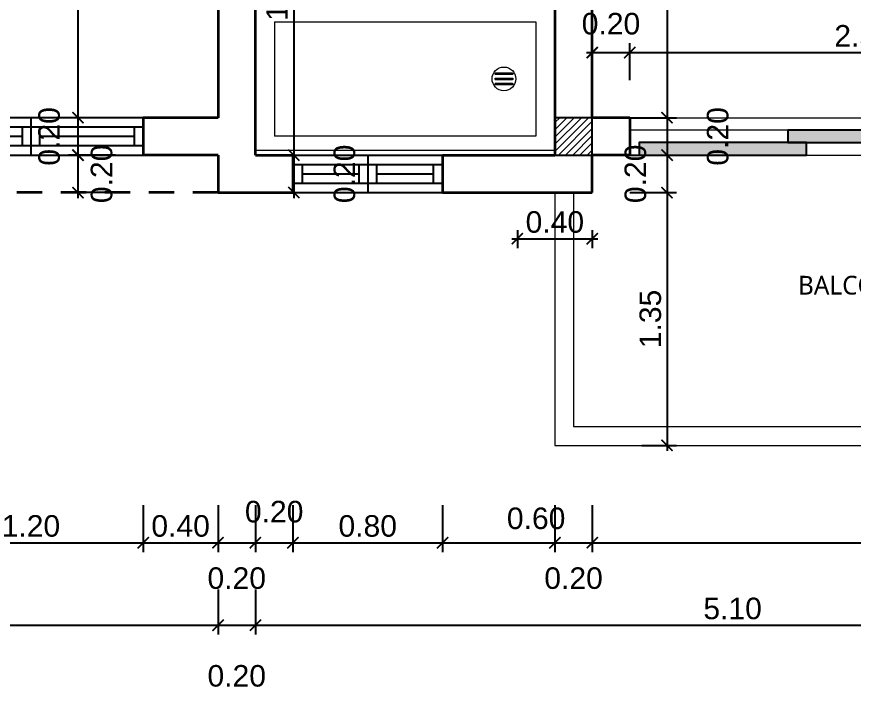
# Model space of a CAD drawing. Header units: feet. Extents: x -417 to 46, y -646 to -218.
# Drawn here: x -105.171 to -100.695, y -498.571 to -494.888 of the extents above; entities that cross this region are included whole.
import ezdxf

# ---------------------------------------------------------------- set-up
doc = ezdxf.new("R2010")
doc.units = ezdxf.units.FT
doc.header["$MEASUREMENT"] = 0
doc.linetypes.add('HIDDEN', pattern=[0.375, 0.25, -0.125])
for name, color, linetype, lineweight in [('A-WALL', 4, 'Continuous', 25), ('DIM-COTAS', 1, 'Continuous', 5), ('P-SANR-FIXT', 2, 'Continuous', 9), ('Piso', 8, 'Continuous', 9), ('TXT', 2, 'Continuous', 9)]:
    doc.layers.add(name, color=color, linetype=linetype, lineweight=lineweight)
for name, color, linetype in [('columna', 9, 'Continuous'), ('DIM', 10, 'Continuous'), ('MB3', 8, 'Continuous'), ('PERT-VENT', 2, 'Continuous')]:
    doc.layers.add(name, color=color, linetype=linetype)
doc.styles.add('ads', font='trebuc.ttf', dxfattribs={"height": 0.14})
doc.styles.get("Standard").update_dxf_attribs({"font": 'arial.ttf', "height": 0.115})
doc.dimstyles.new('KEILY', dxfattribs={"dimtxt": 0.115, "dimasz": 0.06, "dimexe": 0.05, "dimexo": 0.2, "dimgap": 0.03, "dimtad": 1, "dimzin": 1, "dimdsep": 46, "dimtxsty": 'Standard', "dimblk": 'ARCHTICK', "dimcen": 2.5, "dimdle": 0.03, "dimclrd": 256, "dimclre": 256, "dimclrt": 7, "dimadec": 0, "dimazin": 0, "dimtfac": 1, "dimtmove": 2, "dimatfit": 3, "dimfxl": 0.2, "dimfxlon": 1, "dimtolj": 1, "dimtzin": 1, "dimarcsym": 0})

# ---------------------------------------------------------------- blocks, each defined once
blk = doc.blocks.new('A$C45091238')
for points in [[(1.6527, 0.1333), (2.45, 0.1333), (2.45, 0.2), (1.6527, 0.2)], [(0.8455, 0.0667), (1.7527, 0.0667), (1.7527, 0.1333), (0.8455, 0.1333)], [(0.05, 0), (0.9455, 0), (0.9455, 0.0667), (0.05, 0.0667)]]:
    blk.add_hatch(color=256).paths.add_polyline_path(points)
at = {"layer": 'PERT-VENT', "extrusion": (-6.28888e-16, -1.94037e-15, -1)}
for points in [[(-1.6527, 0.1333), (-2.45, 0.1333), (-2.45, 0.2), (-1.6527, 0.2)], [(-0.8455, 0.0667), (-1.7527, 0.0667), (-1.7527, 0.1333), (-0.8455, 0.1333)], [(-0.05, 0), (-0.9455, 0), (-0.9455, 0.0667), (-0.05, 0.0667)]]:
    blk.add_lwpolyline(points, close=True, dxfattribs=at)
at = {"layer": 'Piso'}
for p, q in [((0, 0.2), (2.5, 0.2)), ((0, 0), (2.5, 0))]:
    blk.add_line(p, q, dxfattribs=at)
at = {"layer": 'Piso', "extrusion": (-6.28888e-16, -1.94037e-15, -1)}
for p, q in [((0.8955, 0.1333), (0, 0.1333)), ((1.7527, 0.0667), (2.5, 0.0667))]:
    blk.add_line(p, q, dxfattribs=at)
blk = doc.blocks.new('A$C24CF40E6')
at = {"layer": 'P-SANR-FIXT', "extrusion": (-2.36783e-12, 8.94772e-16, -1)}
for p, q in [((0, 0.8144), (1.6, 0.8144)), ((1.6, 0.8144), (1.6, 0.789)), ((1.6, 0.789), (0, 0.789)), ((1.6, 0.0254), (1.6, 0.789)), ((0.1016, 0.7128), (1.4984, 0.7128)), ((1.4984, 0.7128), (1.4984, 0.1016)), ((1.2834, 0.4389), (1.3726, 0.4389)), ((1.3726, 0.4301), (1.2834, 0.4301)), ((1.2834, 0.4116), (1.3726, 0.4116)), ((1.3726, 0.4028), (1.2834, 0.4028)), ((1.2834, 0.3843), (1.3726, 0.3843)), ((1.3726, 0.3755), (1.2834, 0.3755)), ((1.4984, 0.1016), (0.1016, 0.1016))]:
    blk.add_line(p, q, dxfattribs=at)
at = {"layer": 'P-SANR-FIXT', "extrusion": (2.36783e-12, 8.94772e-16, -1)}
for p, q in [((0, 0.8144), (0, 0.789)), ((0, 0.0254), (0, 0.789)), ((0.1016, 0.7128), (0.1016, 0.1016))]:
    blk.add_line(p, q, dxfattribs=at)
at = {"layer": 'P-SANR-FIXT', "extrusion": (-2.36783e-12, -8.94772e-16, -1)}
for p, q in [((1.6, 0.0254), (0, 0.0254)), ((0, 0), (1.6, 0)), ((1.6, 0), (1.6, 0.0254))]:
    blk.add_line(p, q, dxfattribs=at)
at = {"layer": 'P-SANR-FIXT', "extrusion": (2.36783e-12, -8.94772e-16, -1)}
blk.add_line((0, 0), (0, 0.0254), dxfattribs=at)
at = {"layer": 'P-SANR-FIXT', "extrusion": (-2.36783e-12, 8.94772e-16, -1)}
for centre, radius, start, end in [((-1.328, 0.4072), 0.0635, 0, 180), ((-1.328, 0.4072), 0.0635, 0, 180), ((-1.328, 0.4072), 0.0635, 180, 0), ((-1.328, 0.4072), 0.0635, 180, 0), ((-1.2834, 0.4345), 0.00444, 270, 90), ((-1.2834, 0.4072), 0.00444, 270, 90), ((-1.3726, 0.4345), 0.00444, 90, 270), ((-1.3726, 0.4072), 0.00444, 90, 270), ((-1.2834, 0.3799), 0.00444, 270, 90), ((-1.3726, 0.3799), 0.00444, 90, 270)]:
    blk.add_arc(centre, radius, start, end, dxfattribs=at)
blk = doc.blocks.new('A$C18ED6237')
at = {"layer": 'PERT-VENT', "extrusion": (-2.36783e-12, 8.94772e-16, -1)}
for p, q in [((1.2, 0.2), (0, 0.2)), ((0.6, 0.2), (0.6, 0)), ((1.2, 0.15), (0, 0.15)), ((0.0538, 0.05), (0.0538, 0.15)), ((0.5533, 0.15), (0.5533, 0.05)), ((0.6467, 0.15), (0.6467, 0.05)), ((0.5533, 0.1), (0.0538, 0.1)), ((1.1533, 0.1), (0.6467, 0.1)), ((1.2, 0.05), (0, 0.05)), ((0, 0), (1.2, 0))]:
    blk.add_line(p, q, dxfattribs=at)
at = {"layer": 'PERT-VENT'}
blk.add_line((1.1533, 0.05), (1.1533, 0.15), dxfattribs=at)
blk = doc.blocks.new('_ArchTick')
at = {"layer": 'DIM-COTAS', "color": 0, "const_width": 0.15}
blk.add_lwpolyline([(-0.5, -0.5), (0.5, 0.5)], dxfattribs=at)
blk = doc.blocks.new('*D1417')
at = {"layer": 'Defpoints', "color": 0, "transparency": 16777216}
for p in [(-108.2922, -495.6275), (-108.9108, -495.8275), (-104.377, -495.8275)]:
    blk.add_point(p, dxfattribs=at)
at = {"layer": 'DIM', "lineweight": -2, "transparency": 16777216}
for p, q in [((-108.7108, -495.6275), (-108.9608, -495.6275)), ((-108.9108, -495.5975), (-108.9108, -495.8575)), ((-108.7108, -495.8275), (-108.9608, -495.8275))]:
    blk.add_line(p, q, dxfattribs=at)
at = {"layer": 'DIM', "lineweight": -2, "transparency": 16777216, "xscale": 0.06, "yscale": 0.06, "zscale": 0.06}
for p, rotation in [((-108.9108, -495.6275), 90), ((-108.9108, -495.8275), 270)]:
    blk.add_blockref('_ArchTick', p, dxfattribs=dict(at, rotation=rotation))
at = {"layer": 'DIM', "color": 7, "transparency": 16777216, "insert": (-108.7613, -495.7275), "char_height": 0.115, "attachment_point": 5, "rotation": 90}
blk.add_mtext('\\A1;0.20', dxfattribs=at)
blk = doc.blocks.new('*D1418')
at = {"layer": 'Defpoints', "color": 0, "transparency": 16777216}
for p in [(-104.377, -495.8275), (-108.9108, -497.1775), (-102.977, -497.1775)]:
    blk.add_point(p, dxfattribs=at)
at = {"layer": 'DIM', "lineweight": -2, "transparency": 16777216}
for p, q in [((-108.9108, -495.7975), (-108.9108, -497.2075)), ((-108.7108, -495.8275), (-108.9608, -495.8275)), ((-108.7108, -497.1775), (-108.9608, -497.1775))]:
    blk.add_line(p, q, dxfattribs=at)
at = {"layer": 'DIM', "lineweight": -2, "transparency": 16777216, "xscale": 0.06, "yscale": 0.06, "zscale": 0.06}
for p, rotation in [((-108.9108, -495.8275), 90), ((-108.9108, -497.1775), 270)]:
    blk.add_blockref('_ArchTick', p, dxfattribs=dict(at, rotation=rotation))
at = {"layer": 'DIM', "color": 7, "transparency": 16777216, "insert": (-108.9995, -496.5025), "char_height": 0.115, "attachment_point": 5, "rotation": 90}
blk.add_mtext('\\A1;1.35', dxfattribs=at)
blk = doc.blocks.new('*D1476')
at = {"layer": 'Defpoints', "color": 0, "transparency": 16777216}
for p in [(-105.6954, -495.6275), (-104.4954, -495.6275), (-104.4954, -497.6972)]:
    blk.add_point(p, dxfattribs=at)
at = {"layer": 'DIM', "lineweight": -2, "transparency": 16777216}
for p, q in [((-105.6954, -497.4972), (-105.6954, -497.7472)), ((-104.4954, -497.4972), (-104.4954, -497.7472)), ((-105.7254, -497.6972), (-104.4654, -497.6972))]:
    blk.add_line(p, q, dxfattribs=at)
at = {"layer": 'DIM', "lineweight": -2, "transparency": 16777216, "xscale": 0.06, "yscale": 0.06, "zscale": 0.06, "rotation": 180}
blk.add_blockref('_ArchTick', (-105.6954, -497.6972), dxfattribs=at)
at = {"layer": 'DIM', "lineweight": -2, "transparency": 16777216, "xscale": 0.06, "yscale": 0.06, "zscale": 0.06}
blk.add_blockref('_ArchTick', (-104.4954, -497.6972), dxfattribs=at)
at = {"layer": 'DIM', "color": 7, "transparency": 16777216, "insert": (-105.0954, -497.6085), "char_height": 0.115, "attachment_point": 5}
blk.add_mtext('\\A1;1.20', dxfattribs=at)
blk = doc.blocks.new('*D1477')
at = {"layer": 'Defpoints', "color": 0, "transparency": 16777216}
for p in [(-104.4954, -495.6275), (-104.0954, -495.8275), (-104.0954, -497.6972)]:
    blk.add_point(p, dxfattribs=at)
at = {"layer": 'DIM', "lineweight": -2, "transparency": 16777216}
for p, q in [((-104.4954, -497.4972), (-104.4954, -497.7472)), ((-104.0954, -497.4972), (-104.0954, -497.7472)), ((-104.5254, -497.6972), (-104.0654, -497.6972))]:
    blk.add_line(p, q, dxfattribs=at)
at = {"layer": 'DIM', "lineweight": -2, "transparency": 16777216, "xscale": 0.06, "yscale": 0.06, "zscale": 0.06, "rotation": 180}
blk.add_blockref('_ArchTick', (-104.4954, -497.6972), dxfattribs=at)
at = {"layer": 'DIM', "lineweight": -2, "transparency": 16777216, "xscale": 0.06, "yscale": 0.06, "zscale": 0.06}
blk.add_blockref('_ArchTick', (-104.0954, -497.6972), dxfattribs=at)
at = {"layer": 'DIM', "color": 7, "transparency": 16777216, "insert": (-104.2954, -497.6085), "char_height": 0.115, "attachment_point": 5}
blk.add_mtext('\\A1;0.40', dxfattribs=at)
blk = doc.blocks.new('*D1478')
at = {"layer": 'Defpoints', "color": 0, "transparency": 16777216}
for p in [(-103.8954, -495.6275), (-104.0954, -495.8275), (-103.8954, -497.6972)]:
    blk.add_point(p, dxfattribs=at)
at = {"layer": 'DIM', "lineweight": -2, "transparency": 16777216}
for p, q in [((-104.0954, -497.4972), (-104.0954, -497.7472)), ((-103.8954, -497.4972), (-103.8954, -497.7472)), ((-104.1254, -497.6972), (-103.8654, -497.6972))]:
    blk.add_line(p, q, dxfattribs=at)
at = {"layer": 'DIM', "lineweight": -2, "transparency": 16777216, "xscale": 0.06, "yscale": 0.06, "zscale": 0.06, "rotation": 180}
blk.add_blockref('_ArchTick', (-104.0954, -497.6972), dxfattribs=at)
at = {"layer": 'DIM', "lineweight": -2, "transparency": 16777216, "xscale": 0.06, "yscale": 0.06, "zscale": 0.06}
blk.add_blockref('_ArchTick', (-103.8954, -497.6972), dxfattribs=at)
at = {"layer": 'DIM', "color": 7, "transparency": 16777216, "insert": (-103.9954, -497.8872), "char_height": 0.115, "attachment_point": 5}
blk.add_mtext('\\A1;0.20', dxfattribs=at)
blk = doc.blocks.new('*D1479')
at = {"layer": 'Defpoints', "color": 0, "transparency": 16777216}
for p in [(-103.8954, -495.6275), (-103.6954, -495.8275), (-103.6954, -497.6972)]:
    blk.add_point(p, dxfattribs=at)
at = {"layer": 'DIM', "lineweight": -2, "transparency": 16777216}
for p, q in [((-103.8954, -497.4972), (-103.8954, -497.7472)), ((-103.6954, -497.4972), (-103.6954, -497.7472)), ((-103.9254, -497.6972), (-103.6654, -497.6972))]:
    blk.add_line(p, q, dxfattribs=at)
at = {"layer": 'DIM', "lineweight": -2, "transparency": 16777216, "xscale": 0.06, "yscale": 0.06, "zscale": 0.06, "rotation": 180}
blk.add_blockref('_ArchTick', (-103.8954, -497.6972), dxfattribs=at)
at = {"layer": 'DIM', "lineweight": -2, "transparency": 16777216, "xscale": 0.06, "yscale": 0.06, "zscale": 0.06}
blk.add_blockref('_ArchTick', (-103.6954, -497.6972), dxfattribs=at)
at = {"layer": 'DIM', "color": 7, "transparency": 16777216, "insert": (-103.7954, -497.532), "char_height": 0.115, "attachment_point": 5}
blk.add_mtext('\\A1;0.20', dxfattribs=at)
blk = doc.blocks.new('*D1480')
at = {"layer": 'Defpoints', "color": 0, "transparency": 16777216}
for p in [(-103.6954, -495.8275), (-102.8954, -495.8275), (-102.8954, -497.6972)]:
    blk.add_point(p, dxfattribs=at)
at = {"layer": 'DIM', "lineweight": -2, "transparency": 16777216}
for p, q in [((-103.6954, -497.4972), (-103.6954, -497.7472)), ((-102.8954, -497.4972), (-102.8954, -497.7472)), ((-103.7254, -497.6972), (-102.8654, -497.6972))]:
    blk.add_line(p, q, dxfattribs=at)
at = {"layer": 'DIM', "lineweight": -2, "transparency": 16777216, "xscale": 0.06, "yscale": 0.06, "zscale": 0.06, "rotation": 180}
blk.add_blockref('_ArchTick', (-103.6954, -497.6972), dxfattribs=at)
at = {"layer": 'DIM', "lineweight": -2, "transparency": 16777216, "xscale": 0.06, "yscale": 0.06, "zscale": 0.06}
blk.add_blockref('_ArchTick', (-102.8954, -497.6972), dxfattribs=at)
at = {"layer": 'DIM', "color": 7, "transparency": 16777216, "insert": (-103.2954, -497.6085), "char_height": 0.115, "attachment_point": 5}
blk.add_mtext('\\A1;0.80', dxfattribs=at)
blk = doc.blocks.new('*D1481')
at = {"layer": 'Defpoints', "color": 0, "transparency": 16777216}
for p in [(-102.2954, -495.6275), (-102.8954, -495.8275), (-102.2954, -497.6972)]:
    blk.add_point(p, dxfattribs=at)
at = {"layer": 'DIM', "lineweight": -2, "transparency": 16777216}
for p, q in [((-102.8954, -497.4972), (-102.8954, -497.7472)), ((-102.2954, -497.4972), (-102.2954, -497.7472)), ((-102.9254, -497.6972), (-102.2654, -497.6972))]:
    blk.add_line(p, q, dxfattribs=at)
at = {"layer": 'DIM', "lineweight": -2, "transparency": 16777216, "xscale": 0.06, "yscale": 0.06, "zscale": 0.06, "rotation": 180}
blk.add_blockref('_ArchTick', (-102.8954, -497.6972), dxfattribs=at)
at = {"layer": 'DIM', "lineweight": -2, "transparency": 16777216, "xscale": 0.06, "yscale": 0.06, "zscale": 0.06}
blk.add_blockref('_ArchTick', (-102.2954, -497.6972), dxfattribs=at)
at = {"layer": 'DIM', "color": 7, "transparency": 16777216, "insert": (-102.3954, -497.5678), "char_height": 0.115, "attachment_point": 5}
blk.add_mtext('\\A1;0.60', dxfattribs=at)
blk = doc.blocks.new('*D1482')
at = {"layer": 'Defpoints', "color": 0, "transparency": 16777216}
for p in [(-102.2954, -495.6275), (-102.0954, -495.8275), (-102.0954, -497.6972)]:
    blk.add_point(p, dxfattribs=at)
at = {"layer": 'DIM', "lineweight": -2, "transparency": 16777216}
for p, q in [((-102.2954, -497.4972), (-102.2954, -497.7472)), ((-102.0954, -497.4972), (-102.0954, -497.7472)), ((-102.3254, -497.6972), (-102.0654, -497.6972))]:
    blk.add_line(p, q, dxfattribs=at)
at = {"layer": 'DIM', "lineweight": -2, "transparency": 16777216, "xscale": 0.06, "yscale": 0.06, "zscale": 0.06, "rotation": 180}
blk.add_blockref('_ArchTick', (-102.2954, -497.6972), dxfattribs=at)
at = {"layer": 'DIM', "lineweight": -2, "transparency": 16777216, "xscale": 0.06, "yscale": 0.06, "zscale": 0.06}
blk.add_blockref('_ArchTick', (-102.0954, -497.6972), dxfattribs=at)
at = {"layer": 'DIM', "color": 7, "transparency": 16777216, "insert": (-102.1954, -497.8872), "char_height": 0.115, "attachment_point": 5}
blk.add_mtext('\\A1;0.20', dxfattribs=at)
blk = doc.blocks.new('*D1483')
at = {"layer": 'Defpoints', "color": 0, "transparency": 16777216}
for p in [(-102.0954, -495.8275), (-98.7954, -496.6275), (-98.7954, -497.6972)]:
    blk.add_point(p, dxfattribs=at)
at = {"layer": 'DIM', "lineweight": -2, "transparency": 16777216}
for p, q in [((-102.0954, -497.4972), (-102.0954, -497.7472)), ((-98.7954, -497.4972), (-98.7954, -497.7472)), ((-102.1254, -497.6972), (-98.7654, -497.6972))]:
    blk.add_line(p, q, dxfattribs=at)
at = {"layer": 'DIM', "lineweight": -2, "transparency": 16777216, "xscale": 0.06, "yscale": 0.06, "zscale": 0.06, "rotation": 180}
blk.add_blockref('_ArchTick', (-102.0954, -497.6972), dxfattribs=at)
at = {"layer": 'DIM', "lineweight": -2, "transparency": 16777216, "xscale": 0.06, "yscale": 0.06, "zscale": 0.06}
blk.add_blockref('_ArchTick', (-98.7954, -497.6972), dxfattribs=at)
at = {"layer": 'DIM', "color": 7, "transparency": 16777216, "insert": (-100.4454, -497.6084), "char_height": 0.115, "attachment_point": 5}
blk.add_mtext('\\A1;3.30', dxfattribs=at)
blk = doc.blocks.new('*D1505')
at = {"layer": 'Defpoints', "color": 0, "transparency": 16777216}
for p in [(-107.9954, -497.7472), (-104.0954, -497.7472), (-104.0954, -498.1379)]:
    blk.add_point(p, dxfattribs=at)
at = {"layer": 'DIM', "lineweight": -2, "transparency": 16777216}
for p, q in [((-107.9954, -497.9472), (-107.9954, -498.1879)), ((-104.0954, -497.9472), (-104.0954, -498.1879)), ((-108.0254, -498.1379), (-104.0654, -498.1379))]:
    blk.add_line(p, q, dxfattribs=at)
at = {"layer": 'DIM', "lineweight": -2, "transparency": 16777216, "xscale": 0.06, "yscale": 0.06, "zscale": 0.06, "rotation": 180}
blk.add_blockref('_ArchTick', (-107.9954, -498.1379), dxfattribs=at)
at = {"layer": 'DIM', "lineweight": -2, "transparency": 16777216, "xscale": 0.06, "yscale": 0.06, "zscale": 0.06}
blk.add_blockref('_ArchTick', (-104.0954, -498.1379), dxfattribs=at)
at = {"layer": 'DIM', "color": 7, "transparency": 16777216, "insert": (-106.0454, -498.0491), "char_height": 0.115, "attachment_point": 5}
blk.add_mtext('\\A1;3.90', dxfattribs=at)
blk = doc.blocks.new('*D1506')
at = {"layer": 'Defpoints', "color": 0, "transparency": 16777216}
for p in [(-104.0954, -497.7472), (-103.8954, -497.7472), (-103.8954, -498.1379)]:
    blk.add_point(p, dxfattribs=at)
at = {"layer": 'DIM', "lineweight": -2, "transparency": 16777216}
for p, q in [((-104.0954, -497.9472), (-104.0954, -498.1879)), ((-103.8954, -497.9472), (-103.8954, -498.1879)), ((-104.1254, -498.1379), (-103.8654, -498.1379))]:
    blk.add_line(p, q, dxfattribs=at)
at = {"layer": 'DIM', "lineweight": -2, "transparency": 16777216, "xscale": 0.06, "yscale": 0.06, "zscale": 0.06, "rotation": 180}
blk.add_blockref('_ArchTick', (-104.0954, -498.1379), dxfattribs=at)
at = {"layer": 'DIM', "lineweight": -2, "transparency": 16777216, "xscale": 0.06, "yscale": 0.06, "zscale": 0.06}
blk.add_blockref('_ArchTick', (-103.8954, -498.1379), dxfattribs=at)
at = {"layer": 'DIM', "color": 7, "transparency": 16777216, "insert": (-103.9954, -498.409), "char_height": 0.115, "attachment_point": 5}
blk.add_mtext('\\A1;0.20', dxfattribs=at)
blk = doc.blocks.new('*D1507')
at = {"layer": 'Defpoints', "color": 0, "transparency": 16777216}
for p in [(-103.8954, -497.7472), (-98.7954, -497.7472), (-98.7954, -498.1379)]:
    blk.add_point(p, dxfattribs=at)
at = {"layer": 'DIM', "lineweight": -2, "transparency": 16777216}
for p, q in [((-103.8954, -497.9472), (-103.8954, -498.1879)), ((-98.7954, -497.9472), (-98.7954, -498.1879)), ((-103.9254, -498.1379), (-98.7654, -498.1379))]:
    blk.add_line(p, q, dxfattribs=at)
at = {"layer": 'DIM', "lineweight": -2, "transparency": 16777216, "xscale": 0.06, "yscale": 0.06, "zscale": 0.06, "rotation": 180}
blk.add_blockref('_ArchTick', (-103.8954, -498.1379), dxfattribs=at)
at = {"layer": 'DIM', "lineweight": -2, "transparency": 16777216, "xscale": 0.06, "yscale": 0.06, "zscale": 0.06}
blk.add_blockref('_ArchTick', (-98.7954, -498.1379), dxfattribs=at)
at = {"layer": 'DIM', "color": 7, "transparency": 16777216, "insert": (-101.3454, -498.0491), "char_height": 0.115, "attachment_point": 5}
blk.add_mtext('\\A1;5.10', dxfattribs=at)
blk = doc.blocks.new('*D1516')
at = {"layer": 'Defpoints', "color": 0, "transparency": 16777216}
for p in [(-108.3954, -497.7472), (-86.1954, -497.7472), (-108.3954, -498.7434)]:
    blk.add_point(p, dxfattribs=at)
at = {"layer": 'DIM', "lineweight": -2, "transparency": 16777216}
for p, q in [((-108.3954, -498.5434), (-108.3954, -498.7934)), ((-86.1954, -498.5434), (-86.1954, -498.7934)), ((-86.1654, -498.7434), (-108.4254, -498.7434))]:
    blk.add_line(p, q, dxfattribs=at)
at = {"layer": 'DIM', "lineweight": -2, "transparency": 16777216, "xscale": 0.06, "yscale": 0.06, "zscale": 0.06, "rotation": 180}
blk.add_blockref('_ArchTick', (-108.3954, -498.7434), dxfattribs=at)
at = {"layer": 'DIM', "lineweight": -2, "transparency": 16777216, "xscale": 0.06, "yscale": 0.06, "zscale": 0.06}
blk.add_blockref('_ArchTick', (-86.1954, -498.7434), dxfattribs=at)
at = {"layer": 'DIM', "color": 7, "transparency": 16777216, "insert": (-97.2954, -498.6547), "char_height": 0.115, "attachment_point": 5}
blk.add_mtext('\\A1;22.20', dxfattribs=at)
blk = doc.blocks.new('*D1530')
at = {"layer": 'Defpoints', "color": 0, "transparency": 16777216}
for p in [(-105.0954, -491.5279), (-104.8438, -495.4275), (-104.1845, -495.4275)]:
    blk.add_point(p, dxfattribs=at)
at = {"layer": 'DIM', "lineweight": -2, "transparency": 16777216}
for p, q in [((-104.8438, -491.4979), (-104.8438, -495.4575)), ((-104.8954, -491.5279), (-104.7938, -491.5279)), ((-104.6438, -495.4275), (-104.8938, -495.4275))]:
    blk.add_line(p, q, dxfattribs=at)
at = {"layer": 'DIM', "lineweight": -2, "transparency": 16777216, "xscale": 0.06, "yscale": 0.06, "zscale": 0.06}
for p, rotation in [((-104.8438, -491.5279), 90), ((-104.8438, -495.4275), 270)]:
    blk.add_blockref('_ArchTick', p, dxfattribs=dict(at, rotation=rotation))
at = {"layer": 'DIM', "color": 7, "transparency": 16777216, "insert": (-104.9325, -493.4777), "char_height": 0.115, "attachment_point": 5, "rotation": 90}
blk.add_mtext('\\A1;3.90', dxfattribs=at)
blk = doc.blocks.new('*D1531')
at = {"layer": 'Defpoints', "color": 0, "transparency": 16777216}
for p in [(-104.1845, -495.4275), (-104.8438, -495.6275), (-104.2045, -495.6275)]:
    blk.add_point(p, dxfattribs=at)
at = {"layer": 'DIM', "lineweight": -2, "transparency": 16777216}
for p, q in [((-104.8438, -495.3975), (-104.8438, -495.6575)), ((-104.6438, -495.4275), (-104.8938, -495.4275)), ((-104.6438, -495.6275), (-104.8938, -495.6275))]:
    blk.add_line(p, q, dxfattribs=at)
at = {"layer": 'DIM', "lineweight": -2, "transparency": 16777216, "xscale": 0.06, "yscale": 0.06, "zscale": 0.06}
for p, rotation in [((-104.8438, -495.4275), 90), ((-104.8438, -495.6275), 270)]:
    blk.add_blockref('_ArchTick', p, dxfattribs=dict(at, rotation=rotation))
at = {"layer": 'DIM', "color": 7, "transparency": 16777216, "insert": (-104.9975, -495.5275), "char_height": 0.115, "attachment_point": 5, "rotation": 90}
blk.add_mtext('\\A1;0.20', dxfattribs=at)
blk = doc.blocks.new('*D1532')
at = {"layer": 'Defpoints', "color": 0, "transparency": 16777216}
for p in [(-104.2045, -495.6275), (-104.8438, -495.8275), (-104.0954, -495.8275)]:
    blk.add_point(p, dxfattribs=at)
at = {"layer": 'DIM', "lineweight": -2, "transparency": 16777216}
for p, q in [((-104.6438, -495.6275), (-104.8938, -495.6275)), ((-104.8438, -495.5975), (-104.8438, -495.8575)), ((-104.6438, -495.8275), (-104.8938, -495.8275))]:
    blk.add_line(p, q, dxfattribs=at)
at = {"layer": 'DIM', "lineweight": -2, "transparency": 16777216, "xscale": 0.06, "yscale": 0.06, "zscale": 0.06}
for p, rotation in [((-104.8438, -495.6275), 90), ((-104.8438, -495.8275), 270)]:
    blk.add_blockref('_ArchTick', p, dxfattribs=dict(at, rotation=rotation))
at = {"layer": 'DIM', "color": 7, "transparency": 16777216, "insert": (-104.7172, -495.7275), "char_height": 0.115, "attachment_point": 5, "rotation": 90}
blk.add_mtext('\\A1;0.20', dxfattribs=at)
blk = doc.blocks.new('*D1542')
at = {"layer": 'Defpoints', "color": 0, "transparency": 16777216}
for p in [(-103.8954, -493.8817), (-103.8954, -495.6275), (-103.6904, -495.6275)]:
    blk.add_point(p, dxfattribs=at)
at = {"layer": 'DIM', "lineweight": -2, "transparency": 16777216}
for p, q in [((-103.6954, -493.8817), (-103.6404, -493.8817)), ((-103.6904, -493.8517), (-103.6904, -495.6575)), ((-103.6954, -495.6275), (-103.6404, -495.6275))]:
    blk.add_line(p, q, dxfattribs=at)
at = {"layer": 'DIM', "lineweight": -2, "transparency": 16777216, "xscale": 0.06, "yscale": 0.06, "zscale": 0.06}
for p, rotation in [((-103.6904, -493.8817), 90), ((-103.6904, -495.6275), 270)]:
    blk.add_blockref('_ArchTick', p, dxfattribs=dict(at, rotation=rotation))
at = {"layer": 'DIM', "color": 7, "transparency": 16777216, "insert": (-103.7791, -494.7546), "char_height": 0.115, "attachment_point": 5, "rotation": 90}
blk.add_mtext('\\A1;1.75', dxfattribs=at)
blk = doc.blocks.new('*D1543')
at = {"layer": 'Defpoints', "color": 0, "transparency": 16777216}
for p in [(-103.8954, -495.6275), (-103.8731, -495.8275), (-103.6904, -495.8275)]:
    blk.add_point(p, dxfattribs=at)
at = {"layer": 'DIM', "lineweight": -2, "transparency": 16777216}
for p, q in [((-103.6954, -495.6275), (-103.6404, -495.6275)), ((-103.6904, -495.5975), (-103.6904, -495.8575)), ((-103.6904, -495.8275), (-103.6404, -495.8275))]:
    blk.add_line(p, q, dxfattribs=at)
at = {"layer": 'DIM', "lineweight": -2, "transparency": 16777216, "xscale": 0.06, "yscale": 0.06, "zscale": 0.06}
for p, rotation in [((-103.6904, -495.6275), 90), ((-103.6904, -495.8275), 270)]:
    blk.add_blockref('_ArchTick', p, dxfattribs=dict(at, rotation=rotation))
at = {"layer": 'DIM', "color": 7, "transparency": 16777216, "insert": (-103.4193, -495.7275), "char_height": 0.115, "attachment_point": 5, "rotation": 90}
blk.add_mtext('\\A1;0.20', dxfattribs=at)
blk = doc.blocks.new('*D1547')
at = {"layer": 'Defpoints', "color": 0, "transparency": 16777216}
for p in [(-102.0954, -490.3275), (-102.0954, -495.4275), (-101.6959, -495.4275)]:
    blk.add_point(p, dxfattribs=at)
at = {"layer": 'DIM', "lineweight": -2, "transparency": 16777216}
for p, q in [((-101.6959, -490.2975), (-101.6959, -495.4575)), ((-101.8954, -490.3275), (-101.6459, -490.3275)), ((-101.8954, -495.4275), (-101.6459, -495.4275))]:
    blk.add_line(p, q, dxfattribs=at)
at = {"layer": 'DIM', "lineweight": -2, "transparency": 16777216, "xscale": 0.06, "yscale": 0.06, "zscale": 0.06}
for p, rotation in [((-101.6959, -490.3275), 90), ((-101.6959, -495.4275), 270)]:
    blk.add_blockref('_ArchTick', p, dxfattribs=dict(at, rotation=rotation))
at = {"layer": 'DIM', "color": 7, "transparency": 16777216, "insert": (-101.7846, -492.8775), "char_height": 0.115, "attachment_point": 5, "rotation": 90}
blk.add_mtext('\\A1;5.10', dxfattribs=at)
blk = doc.blocks.new('*D1548')
at = {"layer": 'Defpoints', "color": 0, "transparency": 16777216}
for p in [(-102.0954, -495.4275), (-102.0954, -495.6275), (-101.6959, -495.6275)]:
    blk.add_point(p, dxfattribs=at)
at = {"layer": 'DIM', "lineweight": -2, "transparency": 16777216}
for p, q in [((-101.6959, -495.3975), (-101.6959, -495.6575)), ((-101.8954, -495.4275), (-101.6459, -495.4275)), ((-101.8954, -495.6275), (-101.6459, -495.6275))]:
    blk.add_line(p, q, dxfattribs=at)
at = {"layer": 'DIM', "lineweight": -2, "transparency": 16777216, "xscale": 0.06, "yscale": 0.06, "zscale": 0.06}
for p, rotation in [((-101.6959, -495.4275), 90), ((-101.6959, -495.6275), 270)]:
    blk.add_blockref('_ArchTick', p, dxfattribs=dict(at, rotation=rotation))
at = {"layer": 'DIM', "color": 7, "transparency": 16777216, "insert": (-101.4247, -495.5275), "char_height": 0.115, "attachment_point": 5, "rotation": 90}
blk.add_mtext('\\A1;0.20', dxfattribs=at)
blk = doc.blocks.new('*D1549')
at = {"layer": 'Defpoints', "color": 0, "transparency": 16777216}
for p in [(-102.0954, -495.6275), (-102.0954, -495.8275), (-101.6959, -495.8275)]:
    blk.add_point(p, dxfattribs=at)
at = {"layer": 'DIM', "lineweight": -2, "transparency": 16777216}
for p, q in [((-101.8954, -495.6275), (-101.6459, -495.6275)), ((-101.6959, -495.5975), (-101.6959, -495.8575)), ((-101.8954, -495.8275), (-101.6459, -495.8275))]:
    blk.add_line(p, q, dxfattribs=at)
at = {"layer": 'DIM', "lineweight": -2, "transparency": 16777216, "xscale": 0.06, "yscale": 0.06, "zscale": 0.06}
for p, rotation in [((-101.6959, -495.6275), 90), ((-101.6959, -495.8275), 270)]:
    blk.add_blockref('_ArchTick', p, dxfattribs=dict(at, rotation=rotation))
at = {"layer": 'DIM', "color": 7, "transparency": 16777216, "insert": (-101.8645, -495.7275), "char_height": 0.115, "attachment_point": 5, "rotation": 90}
blk.add_mtext('\\A1;0.20', dxfattribs=at)
blk = doc.blocks.new('*D1550')
at = {"layer": 'Defpoints', "color": 0, "transparency": 16777216}
for p in [(-102.0954, -495.8275), (-102.0308, -497.1775), (-101.6959, -497.1775)]:
    blk.add_point(p, dxfattribs=at)
at = {"layer": 'DIM', "lineweight": -2, "transparency": 16777216}
for p, q in [((-101.6959, -495.7975), (-101.6959, -497.2075)), ((-101.8954, -495.8275), (-101.6459, -495.8275)), ((-101.8308, -497.1775), (-101.6459, -497.1775))]:
    blk.add_line(p, q, dxfattribs=at)
at = {"layer": 'DIM', "lineweight": -2, "transparency": 16777216, "xscale": 0.06, "yscale": 0.06, "zscale": 0.06}
for p, rotation in [((-101.6959, -495.8275), 90), ((-101.6959, -497.1775), 270)]:
    blk.add_blockref('_ArchTick', p, dxfattribs=dict(at, rotation=rotation))
at = {"layer": 'DIM', "color": 7, "transparency": 16777216, "insert": (-101.7846, -496.5025), "char_height": 0.115, "attachment_point": 5, "rotation": 90}
blk.add_mtext('\\A1;1.35', dxfattribs=at)
blk = doc.blocks.new('*D1740')
at = {"layer": 'Defpoints', "color": 0, "transparency": 16777216}
for p in [(-101.8954, -495.0797), (-102.0954, -495.4275), (-101.8954, -495.4275)]:
    blk.add_point(p, dxfattribs=at)
at = {"layer": 'DIM', "lineweight": -2, "transparency": 16777216}
for p, q in [((-102.0954, -495.2275), (-102.0954, -495.0297)), ((-101.8954, -495.2275), (-101.8954, -495.0297)), ((-102.1254, -495.0797), (-101.8654, -495.0797))]:
    blk.add_line(p, q, dxfattribs=at)
at = {"layer": 'DIM', "lineweight": -2, "transparency": 16777216, "xscale": 0.06, "yscale": 0.06, "zscale": 0.06, "rotation": 180}
blk.add_blockref('_ArchTick', (-102.0954, -495.0797), dxfattribs=at)
at = {"layer": 'DIM', "lineweight": -2, "transparency": 16777216, "xscale": 0.06, "yscale": 0.06, "zscale": 0.06}
blk.add_blockref('_ArchTick', (-101.8954, -495.0797), dxfattribs=at)
at = {"layer": 'DIM', "color": 7, "transparency": 16777216, "insert": (-101.9954, -494.926), "char_height": 0.115, "attachment_point": 5}
blk.add_mtext('\\A1;0.20', dxfattribs=at)
blk = doc.blocks.new('*D1741')
at = {"layer": 'Defpoints', "color": 0, "transparency": 16777216}
for p in [(-99.3954, -495.0797), (-101.8954, -495.4275), (-99.3954, -495.4275)]:
    blk.add_point(p, dxfattribs=at)
at = {"layer": 'DIM', "lineweight": -2, "transparency": 16777216}
for p, q in [((-101.8954, -495.2275), (-101.8954, -495.0297)), ((-99.3954, -495.2275), (-99.3954, -495.0297)), ((-101.9254, -495.0797), (-99.3654, -495.0797))]:
    blk.add_line(p, q, dxfattribs=at)
at = {"layer": 'DIM', "lineweight": -2, "transparency": 16777216, "xscale": 0.06, "yscale": 0.06, "zscale": 0.06, "rotation": 180}
blk.add_blockref('_ArchTick', (-101.8954, -495.0797), dxfattribs=at)
at = {"layer": 'DIM', "lineweight": -2, "transparency": 16777216, "xscale": 0.06, "yscale": 0.06, "zscale": 0.06}
blk.add_blockref('_ArchTick', (-99.3954, -495.0797), dxfattribs=at)
at = {"layer": 'DIM', "color": 7, "transparency": 16777216, "insert": (-100.6454, -494.991), "char_height": 0.115, "attachment_point": 5}
blk.add_mtext('\\A1;2.50', dxfattribs=at)
blk = doc.blocks.new('*D1747')
at = {"layer": 'Defpoints', "color": 0, "transparency": 16777216}
for p in [(-102.4954, -495.8275), (-102.0954, -495.8275), (-102.0954, -496.0738)]:
    blk.add_point(p, dxfattribs=at)
at = {"layer": 'DIM', "lineweight": -2, "transparency": 16777216}
for p, q in [((-102.4954, -496.0275), (-102.4954, -496.1238)), ((-102.0954, -496.0275), (-102.0954, -496.1238)), ((-102.5254, -496.0738), (-102.0654, -496.0738))]:
    blk.add_line(p, q, dxfattribs=at)
at = {"layer": 'DIM', "lineweight": -2, "transparency": 16777216, "xscale": 0.06, "yscale": 0.06, "zscale": 0.06, "rotation": 180}
blk.add_blockref('_ArchTick', (-102.4954, -496.0738), dxfattribs=at)
at = {"layer": 'DIM', "lineweight": -2, "transparency": 16777216, "xscale": 0.06, "yscale": 0.06, "zscale": 0.06}
blk.add_blockref('_ArchTick', (-102.0954, -496.0738), dxfattribs=at)
at = {"layer": 'DIM', "color": 7, "transparency": 16777216, "insert": (-102.2954, -495.9851), "char_height": 0.115, "attachment_point": 5}
blk.add_mtext('\\A1;0.40', dxfattribs=at)
blk = doc.blocks.new('A$C559373E3')
at = {"layer": 'PERT-VENT', "extrusion": (-1.27878e-17, -1.31713e-15, -1)}
for p, q in [((0, 0), (0, 0.8)), ((0.05, 0), (0.05, 0.8)), ((0.15, 0), (0.15, 0.8)), ((0.2, 0), (0.2, 0.8)), ((0.1, 0.4483), (0.1, 0.7462)), ((0.15, 0.4483), (0.05, 0.4483)), ((0.2, 0.4016), (0, 0.4016)), ((0.15, 0.3549), (0.05, 0.3549)), ((0.1, 0.0499), (0.1, 0.3549)), ((0.05, 0.0499), (0.15, 0.0499))]:
    blk.add_line(p, q, dxfattribs=at)
at = {"layer": 'PERT-VENT', "extrusion": (-1.27878e-17, 1.31713e-15, -1)}
blk.add_line((0.05, 0.7501), (0.15, 0.7501), dxfattribs=at)
blk = doc.blocks.new('A$C012446DC')
at = {"layer": 'Piso'}
h = blk.add_hatch(dxfattribs=at)
h.set_pattern_fill('ANSI31', color=256, scale=0.008571, angle=180)
h.set_pattern_definition([(225, (206536.064322, 1154820.960068), (0.0192434059784, -0.0192434059784), [])])
h.paths.add_polyline_path([(0, 0), (0.2, 0), (0.2, 0.2), (0, 0.2)])
at = {"layer": 'columna'}
blk.add_lwpolyline([(0.2, 0.2), (0, 0.2), (0, 0), (0.2, 0)], close=True, dxfattribs=at)
blk = doc.blocks.new('A$C791B5281')
blk.add_blockref('A$C012446DC', (0, 0, 1.2387))

msp = doc.modelspace()

# ---------------------------------------------------------------- linework, layer by layer
at = {"layer": 'A-WALL', "lineweight": 35, "extrusion": (-2.36783e-12, 8.94772e-16, -1)}
for p, q in [((-102.0954, -495.4275), (-102.0954, -490.3275)), ((-102.2954, -493.0817), (-102.2954, -495.6275)), ((-104.0954, -493.8817), (-104.0954, -495.4275)), ((-103.8954, -495.6275), (-103.8954, -493.8817)), ((-104.0954, -495.4275), (-104.4954, -495.4275)), ((-104.4954, -495.4275), (-104.4954, -495.6275)), ((-104.4954, -495.4275), (-104.4954, -495.6275)), ((-101.8954, -495.4275), (-102.0954, -495.4275)), ((-104.0954, -495.6275), (-104.4954, -495.6275)), ((-104.0954, -495.6275), (-104.0954, -495.8275)), ((-103.8954, -495.6275), (-103.6954, -495.6275)), ((-102.8954, -495.6275), (-102.2954, -495.6275)), ((-102.0954, -495.8275), (-102.0954, -495.6275)), ((-101.8954, -495.6275), (-102.0954, -495.6275)), ((-104.0954, -495.8275), (-103.6954, -495.8275)), ((-102.8954, -495.8275), (-102.0954, -495.8275))]:
    msp.add_line(p, q, dxfattribs=at)
at = {"layer": 'A-WALL', "lineweight": 35}
for p, q in [((-101.8954, -495.4275), (-101.8954, -495.6275)), ((-103.6954, -495.6275), (-103.6954, -495.8275)), ((-102.8954, -495.6275), (-102.8954, -495.8275))]:
    msp.add_line(p, q, dxfattribs=at)
at = {"layer": 'MB3', "linetype": 'HIDDEN', "lineweight": 35, "ltscale": 0.54}
msp.add_line((-104.0954, -495.8275), (-108.3954, -495.8275), dxfattribs=at)
at = {"layer": 'P-SANR-FIXT'}
for p, q in [((-102.2954, -495.8275), (-102.2954, -497.1775)), ((-102.1954, -495.8275), (-102.1954, -497.0775)), ((-102.1954, -497.0775), (-99.2954, -497.0775)), ((-102.2954, -497.1775), (-99.1954, -497.1775))]:
    msp.add_line(p, q, dxfattribs=at)

# ---------------------------------------------------------------- block references
for name, p in [('A$C791B5281', (-102.2954, -495.6275, -1.2387)), ('A$C24CF40E6', (-103.8954, -495.6275)), ('A$C18ED6237', (-105.6954, -495.6275))]:
    msp.add_blockref(name, p)
at = {"rotation": 270}
msp.add_blockref('A$C559373E3', (-103.6954, -495.6275), dxfattribs=at)
at = {"layer": 'Piso'}
msp.add_blockref('A$C45091238', (-101.8954, -495.6275), dxfattribs=at)

# ---------------------------------------------------------------- texts
at = {"layer": 'TXT', "insert": (-100.7364, -496.272), "char_height": 0.1, "width": 2.838, "attachment_point": 2, "style": 'ads'}
msp.add_mtext('BALCÓN', dxfattribs=at)

# ---------------------------------------------------------------- dimensions: what is measured, and where the dimension line sits
at = {"layer": 'DIM'}
for base, p1, p2, picture, middle in [((-101.6959, -495.4275), (-102.0954, -490.3275), (-102.0954, -495.4275), '*D1547', (-101.7846, -492.8775)), ((-104.8438, -495.4275), (-105.0954, -491.5279), (-104.1845, -495.4275), '*D1530', (-104.9325, -493.4777)), ((-103.6904, -495.6275), (-103.8954, -493.8817), (-103.8954, -495.6275), '*D1542', (-103.7791, -494.7546)), ((-104.8438, -495.6275), (-104.1845, -495.4275), (-104.2045, -495.6275), '*D1531', (-104.9975, -495.5275)), ((-101.6959, -495.6275), (-102.0954, -495.4275), (-102.0954, -495.6275), '*D1548', (-101.4247, -495.5275)), ((-103.6904, -495.8275), (-103.8954, -495.6275), (-103.8731, -495.8275), '*D1543', (-103.4193, -495.7275)), ((-108.9108, -497.1775), (-104.377, -495.8275), (-102.977, -497.1775), '*D1418', (-108.9995, -496.5025)), ((-101.6959, -497.1775), (-102.0954, -495.8275), (-102.0308, -497.1775), '*D1550', (-101.7846, -496.5025))]:
    dim = msp.add_linear_dim(base=base, p1=p1, p2=p2, angle=90, dimstyle='KEILY', dxfattribs=at)
    dim.commit()
    dim.dimension.update_dxf_attribs({"geometry": picture, "text_midpoint": middle})
for base, p1, p2, picture, middle in [((-101.8954, -495.0797), (-102.0954, -495.4275), (-101.8954, -495.4275), '*D1740', (-101.9954, -494.926)), ((-99.3954, -495.0797), (-101.8954, -495.4275), (-99.3954, -495.4275), '*D1741', (-100.6454, -494.991)), ((-104.4954, -497.6972), (-105.6954, -495.6275), (-104.4954, -495.6275), '*D1476', (-105.0954, -497.6085)), ((-104.0954, -497.6972), (-104.4954, -495.6275), (-104.0954, -495.8275), '*D1477', (-104.2954, -497.6085)), ((-102.8954, -497.6972), (-103.6954, -495.8275), (-102.8954, -495.8275), '*D1480', (-103.2954, -497.6085)), ((-102.0954, -496.0738), (-102.4954, -495.8275), (-102.0954, -495.8275), '*D1747', (-102.2954, -495.9851)), ((-98.7954, -497.6972), (-102.0954, -495.8275), (-98.7954, -496.6275), '*D1483', (-100.4454, -497.6084)), ((-108.3954, -498.7434), (-86.1954, -497.7472), (-108.3954, -497.7472), '*D1516', (-97.2954, -498.6547)), ((-104.0954, -498.1379), (-107.9954, -497.7472), (-104.0954, -497.7472), '*D1505', (-106.0454, -498.0491)), ((-103.8954, -498.1379), (-104.0954, -497.7472), (-103.8954, -497.7472), '*D1506', (-103.9954, -498.409)), ((-98.7954, -498.1379), (-103.8954, -497.7472), (-98.7954, -497.7472), '*D1507', (-101.3454, -498.0491))]:
    dim = msp.add_linear_dim(base=base, p1=p1, p2=p2, dimstyle='KEILY', dxfattribs=at)
    dim.commit()
    dim.dimension.update_dxf_attribs({"geometry": picture, "text_midpoint": middle})
for base, p1, p2, picture, middle in [((-108.9108, -495.8275), (-108.2922, -495.6275), (-104.377, -495.8275), '*D1417', (-108.7613, -495.7275)), ((-104.8438, -495.8275), (-104.2045, -495.6275), (-104.0954, -495.8275), '*D1532', (-104.7172, -495.7275)), ((-101.6959, -495.8275), (-102.0954, -495.6275), (-102.0954, -495.8275), '*D1549', (-101.8645, -495.7275))]:
    dim = msp.add_linear_dim(base=base, p1=p1, p2=p2, angle=90, dimstyle='KEILY', dxfattribs=at)
    dim.commit()
    dim.dimension.update_dxf_attribs({"geometry": picture, "text_midpoint": middle, "dimtype": 160})
for base, p1, p2, picture, middle in [((-103.8954, -497.6972), (-104.0954, -495.8275), (-103.8954, -495.6275), '*D1478', (-103.9954, -497.8872)), ((-103.6954, -497.6972), (-103.8954, -495.6275), (-103.6954, -495.8275), '*D1479', (-103.7954, -497.532)), ((-102.2954, -497.6972), (-102.8954, -495.8275), (-102.2954, -495.6275), '*D1481', (-102.3954, -497.5678)), ((-102.0954, -497.6972), (-102.2954, -495.6275), (-102.0954, -495.8275), '*D1482', (-102.1954, -497.8872))]:
    dim = msp.add_linear_dim(base=base, p1=p1, p2=p2, dimstyle='KEILY', dxfattribs=at)
    dim.commit()
    dim.dimension.update_dxf_attribs({"geometry": picture, "text_midpoint": middle, "dimtype": 160})

doc.saveas('drawing.dxf')
